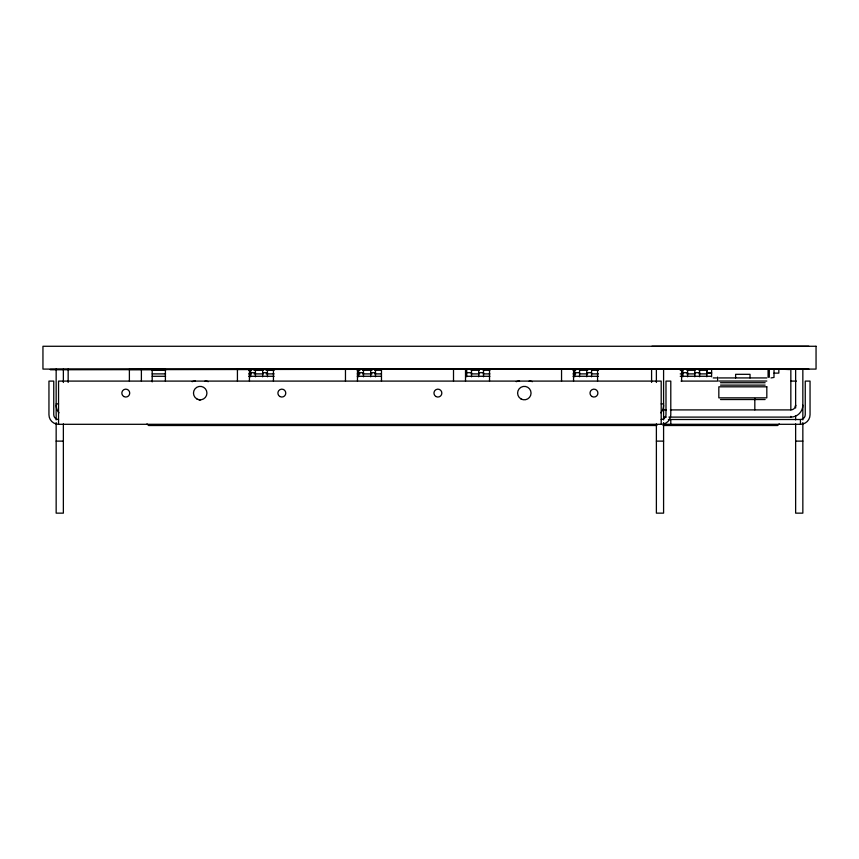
<?xml version="1.0" encoding="UTF-8"?>
<svg xmlns="http://www.w3.org/2000/svg" width="859" height="859" viewBox="0 0 859 859"><rect width="100%" height="100%" fill="white"/><g stroke="black" fill="none" stroke-linecap="round" stroke-linejoin="round"><path stroke-width="1.29" d="M706.807 369.52L706.807 373.117L711.606 373.117L711.606 369.52M768.086 369.52L768.086 377.198L769.299 377.198L769.299 369.52M774.034 369.52L773.991 377.445L770.995 377.928M778.834 369.52L778.834 373.117L774.034 373.117M795.348 406.747L795.638 405.104A4.8 4.8 0 0 1 790.838 409.904L670.331 409.904M779.231 423.906L777.631 425.506L663.073 425.506M129.741 369.52L165.937 369.499M237.095 369.424L273.323 369.402M344.438 369.338L382.019 369.306M453.133 369.252L490.704 369.22M561.818 369.155L598.057 369.134M680.994 369.155L707.816 369.145M778.909 369.091L789.636 369.563M152.193 370.283L165.594 370.283M248.68 370.283L251.365 370.283M254.049 370.283L263.423 370.283M266.107 370.283L274.15 370.283M357.237 370.283L359.921 370.283M362.595 370.283L371.979 370.283M374.664 370.283L381.364 370.283M471.151 370.283L479.193 370.283M483.22 370.283L489.92 370.283M573.007 370.283L575.691 370.283M579.707 370.283L587.749 370.283M591.765 370.283L598.476 370.283M680.221 370.283L682.905 370.283M686.921 370.283L694.963 370.283M698.979 370.283L707.021 370.283M250.635 372.699L255.434 372.699M262.639 372.699L267.439 372.699M358.675 372.699L363.475 372.699M370.68 372.699L375.48 372.699M466.716 372.699L471.516 372.699M478.721 372.699L483.52 372.699M574.757 372.699L579.557 372.699M586.761 372.699L591.561 372.699M682.798 372.699L687.597 372.699M694.802 372.699L699.602 372.699M706.807 372.699L711.606 372.699L711.606 376.8M152.193 373.89L165.594 373.89M248.68 373.89L251.365 373.89M254.049 373.89L263.423 373.89M266.107 373.89L274.15 373.89M357.237 373.89L359.921 373.89M362.595 373.89L371.979 373.89M374.664 373.89L381.364 373.89M471.151 373.89L479.193 373.89M483.22 373.89L489.92 373.89M573.007 373.89L575.691 373.89M579.707 373.89L587.749 373.89M591.765 373.89L598.476 373.89M680.221 373.89L682.905 373.89M686.921 373.89L694.963 373.89M698.979 373.89L707.021 373.89M152.193 376.285L165.594 376.285M248.68 376.285L274.15 376.285M357.237 376.285L381.364 376.285M465.793 376.285L489.92 376.285M573.007 376.285L598.476 376.285M680.221 376.285L711.048 376.285M713.195 377.917L716.599 377.917M718.876 377.928L766.829 377.928M718.833 381.042L766.819 381.042M681.047 381.095L717.609 381.095L717.609 377.09M791.053 381.095L796.422 381.095M720.508 382.727L765.133 382.727M720.508 385.122L765.133 385.122M720.508 399.532L765.133 399.532M56.157 403.902L58.552 403.902M661.194 403.902L663.588 403.902M663.642 409.904L666.316 409.904M663.642 417.109L666.316 417.109M668.936 417.109L790.838 417.109A12.005 12.005 0 0 0 802.843 405.104M668.388 419.503L800.448 419.503A4.8 4.8 0 0 0 805.248 414.704L805.248 381.095L810.048 381.095L810.048 414.704A9.599 9.599 0 0 1 800.448 424.303L663.588 424.303M58.552 419.503A4.8 4.8 0 0 1 53.752 414.704L53.752 381.095L48.952 381.095L48.952 414.704A9.599 9.599 0 0 0 58.552 424.303L661.194 424.303A9.599 9.599 0 0 0 670.793 414.704L670.793 381.095L665.993 381.095L665.993 414.704A4.8 4.8 0 0 1 661.194 419.503M656.92 425.506L148.596 425.506L146.986 423.906M56.157 441.118L63.362 441.118M656.383 441.118L663.588 441.118M795.638 441.118L802.843 441.118M808.845 346.274L651.927 346.274M808.845 369.091L50.155 369.563L669.591 369.091M802.843 369.091L802.843 419.922M802.843 422.574L802.843 513.145L795.638 513.145L795.638 423.895M800.448 419.503L800.448 424.303M795.638 369.091L795.638 408.004M795.638 415.949L795.638 419.922M790.838 369.091L790.838 409.904M790.838 416.379L790.838 417.109M754.825 398.436L754.825 409.904M750.025 377.928L750.025 374.32L735.615 374.32L735.615 377.917M706.807 369.091L706.807 376.8M699.602 369.091L699.602 376.8M694.802 369.091L694.802 376.8M687.597 369.091L687.597 376.8M682.798 369.091L682.798 376.8M681.595 369.091L681.595 381.095M670.793 419.503L670.793 424.303M663.588 369.091L663.588 419.922M663.588 422.574L663.588 513.145L656.383 513.145L656.383 423.895M661.194 424.303L661.194 381.095L58.552 381.095L58.552 424.303M656.383 369.091L656.383 382.48M651.584 369.091L651.584 382.427M597.563 369.091L597.563 381.095M591.561 369.091L591.561 376.8M586.761 369.091L586.761 376.8M579.557 369.091L579.557 376.8M574.757 369.091L574.757 376.8M573.554 369.091L573.554 381.095M561.55 369.091L561.55 381.095M489.523 369.091L489.523 381.095M483.52 369.091L483.52 376.8M478.721 369.091L478.721 376.8M471.516 369.091L471.516 376.8M466.716 369.091L466.716 376.8M465.514 369.091L465.514 381.095M453.509 369.091L453.509 381.095M381.482 369.091L381.482 381.095M375.48 369.091L375.48 376.8M370.68 369.091L370.68 376.8M363.475 369.091L363.475 376.8M358.675 369.091L358.675 376.8M357.473 369.091L357.473 381.095M345.468 369.091L345.468 381.095M273.441 369.091L273.441 381.095M267.439 369.091L267.439 376.8M262.639 369.091L262.639 376.8M255.434 369.091L255.434 376.8M250.635 369.091L250.635 376.8M249.432 369.091L249.432 381.095M237.428 369.091L237.428 381.095M165.4 369.091L165.4 381.095M152.193 369.091L152.193 381.89M141.391 369.091L141.391 381.095M129.387 369.091L129.387 381.095M68.162 369.091L68.162 382.427M63.362 369.091L63.362 382.48M63.362 423.895L63.362 513.145L56.157 513.145L56.157 422.574M56.157 369.091L56.157 419.922M663.588 405.104A12.005 12.005 0 0 1 660.786 412.814M58.96 412.814A12.005 12.005 0 0 1 56.157 405.104M205.011 381.095A9.599 9.599 0 0 1 208.297 381.675M192.126 381.675A9.599 9.599 0 0 1 195.412 381.095M529.144 381.095A9.599 9.599 0 0 1 532.419 381.675M516.248 381.675A9.599 9.599 0 0 1 519.534 381.095M766.819 386.808L766.819 397.846L718.833 397.846L718.833 386.808L766.819 386.808M816.05 346.274L42.95 346.274L42.95 369.091L816.05 369.091L816.05 346.274M200.211 399.822L199.041 399.714L200.211 399.822M520.973 398.92A6.722 6.722 0 0 0 531.055 393.1A6.722 6.722 0 0 0 520.973 387.269A6.722 6.722 0 0 0 520.973 398.92M591.991 396.514A3.941 3.941 0 0 0 597.907 393.1A3.941 3.941 0 0 0 591.991 389.675A3.941 3.941 0 0 0 591.991 396.514M196.851 398.92A6.722 6.722 0 0 0 206.933 393.1A6.722 6.722 0 0 0 196.851 387.269A6.722 6.722 0 0 0 196.851 398.92M123.814 396.514A3.941 3.941 0 0 0 129.73 393.1A3.941 3.941 0 0 0 123.814 389.675A3.941 3.941 0 0 0 123.814 396.514M279.873 396.514A3.941 3.941 0 0 0 285.789 393.1A3.941 3.941 0 0 0 279.873 389.675A3.941 3.941 0 0 0 279.873 396.514M435.932 396.514A3.941 3.941 0 0 0 441.848 393.1A3.941 3.941 0 0 0 435.932 389.675A3.941 3.941 0 0 0 435.932 396.514"/></g></svg>
